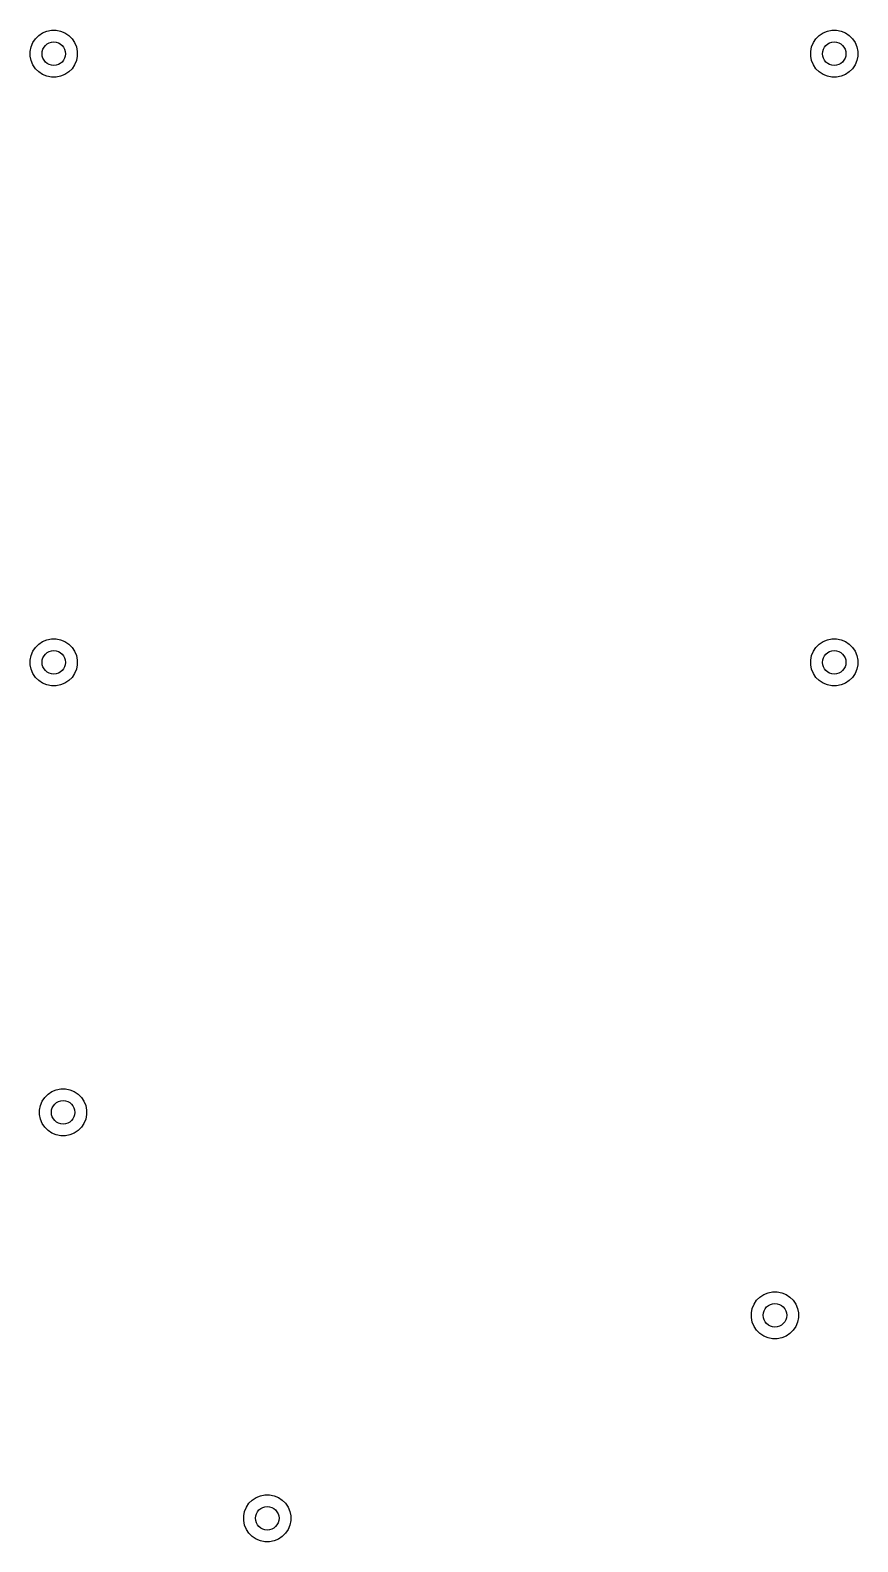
# Model space of a CAD drawing. Extents: x 65 to 143, y -169 to -28.
import ezdxf

# ---------------------------------------------------------------- set-up
doc = ezdxf.new("R2010")
doc.units = 0
doc.layers.add('BLACK', color=7, linetype='CONTINUOUS')

msp = doc.modelspace()

# ---------------------------------------------------------------- linework, layer by layer
at = {"layer": 'BLACK', "linetype": 'CONTINUOUS'}
for p, q in [((65.8161, -28.5976), (66.1226, -28.2911)), ((66.1226, -28.2911), (66.4829, -28.0504)), ((66.4829, -28.0504), (66.8833, -27.8845)), ((66.8833, -27.8845), (67.3083, -27.8)), ((67.3083, -27.8), (67.7417, -27.8)), ((67.7417, -27.8), (68.1667, -27.8845)), ((68.1667, -27.8845), (68.5671, -28.0504)), ((68.5671, -28.0504), (68.9274, -28.2911)), ((68.9274, -28.2911), (69.2339, -28.5976)), ((138.841, -28.5976), (139.148, -28.2911)), ((139.148, -28.2911), (139.508, -28.0504)), ((139.508, -28.0504), (139.908, -27.8845)), ((139.908, -27.8845), (140.333, -27.8)), ((140.333, -27.8), (140.767, -27.8)), ((140.767, -27.8), (141.192, -27.8845)), ((141.192, -27.8845), (141.592, -28.0504)), ((141.592, -28.0504), (141.952, -28.2911)), ((141.952, -28.2911), (142.259, -28.5976)), ((65.325, -29.7833), (65.4095, -29.3583)), ((65.4095, -29.3583), (65.5754, -28.9579)), ((65.5754, -28.9579), (65.8161, -28.5976)), ((69.2339, -28.5976), (69.4746, -28.9579)), ((69.4746, -28.9579), (69.6405, -29.3583)), ((69.6405, -29.3583), (69.725, -29.7833)), ((138.35, -29.7833), (138.435, -29.3583)), ((138.435, -29.3583), (138.6, -28.9579)), ((138.6, -28.9579), (138.841, -28.5976)), ((142.259, -28.5976), (142.5, -28.9579)), ((142.5, -28.9579), (142.665, -29.3583)), ((142.665, -29.3583), (142.75, -29.7833)), ((65.325, -30.2167), (65.325, -29.7833)), ((65.4095, -30.6417), (65.325, -30.2167)), ((65.5754, -31.0421), (65.4095, -30.6417)), ((65.8161, -31.4024), (65.5754, -31.0421)), ((69.4746, -31.0421), (69.2339, -31.4024)), ((69.6405, -30.6417), (69.4746, -31.0421)), ((69.725, -30.2167), (69.6405, -30.6417)), ((69.725, -29.7833), (69.725, -30.2167)), ((138.35, -30.2167), (138.35, -29.7833)), ((138.435, -30.6417), (138.35, -30.2167)), ((138.6, -31.0421), (138.435, -30.6417)), ((138.841, -31.4024), (138.6, -31.0421)), ((142.5, -31.0421), (142.259, -31.4024)), ((142.665, -30.6417), (142.5, -31.0421)), ((142.75, -30.2167), (142.665, -30.6417)), ((142.75, -29.7833), (142.75, -30.2167)), ((66.1226, -31.7089), (65.8161, -31.4024)), ((66.4829, -31.9496), (66.1226, -31.7089)), ((66.8833, -32.1155), (66.4829, -31.9496)), ((67.3083, -32.2), (66.8833, -32.1155)), ((67.7417, -32.2), (67.3083, -32.2)), ((68.1667, -32.1155), (67.7417, -32.2)), ((68.5671, -31.9496), (68.1667, -32.1155)), ((68.9274, -31.7089), (68.5671, -31.9496)), ((69.2339, -31.4024), (68.9274, -31.7089)), ((139.148, -31.7089), (138.841, -31.4024)), ((139.508, -31.9496), (139.148, -31.7089)), ((139.908, -32.1155), (139.508, -31.9496)), ((140.333, -32.2), (139.908, -32.1155)), ((140.767, -32.2), (140.333, -32.2)), ((141.192, -32.1155), (140.767, -32.2)), ((141.592, -31.9496), (141.192, -32.1155)), ((141.952, -31.7089), (141.592, -31.9496)), ((142.259, -31.4024), (141.952, -31.7089)), ((66.4829, -85.0254), (66.8833, -84.8595)), ((66.8833, -84.8595), (67.3083, -84.775)), ((67.3083, -84.775), (67.7417, -84.775)), ((67.7417, -84.775), (68.1667, -84.8595)), ((68.1667, -84.8595), (68.5671, -85.0254)), ((139.508, -85.0254), (139.908, -84.8595)), ((139.908, -84.8595), (140.333, -84.775)), ((140.333, -84.775), (140.767, -84.775)), ((140.767, -84.775), (141.192, -84.8595)), ((141.192, -84.8595), (141.592, -85.0254)), ((65.4095, -86.3333), (65.5754, -85.9329)), ((65.5754, -85.9329), (65.8161, -85.5726)), ((65.8161, -85.5726), (66.1226, -85.2661)), ((66.1226, -85.2661), (66.4829, -85.0254)), ((68.5671, -85.0254), (68.9274, -85.2661)), ((68.9274, -85.2661), (69.2339, -85.5726)), ((69.2339, -85.5726), (69.4746, -85.9329)), ((69.4746, -85.9329), (69.6405, -86.3333)), ((138.435, -86.3333), (138.6, -85.9329)), ((138.6, -85.9329), (138.841, -85.5726)), ((138.841, -85.5726), (139.148, -85.2661)), ((139.148, -85.2661), (139.508, -85.0254)), ((141.592, -85.0254), (141.952, -85.2661)), ((141.952, -85.2661), (142.259, -85.5726)), ((142.259, -85.5726), (142.5, -85.9329)), ((142.5, -85.9329), (142.665, -86.3333)), ((65.325, -86.7583), (65.4095, -86.3333)), ((65.325, -87.1917), (65.325, -86.7583)), ((65.4095, -87.6167), (65.325, -87.1917)), ((65.5754, -88.0171), (65.4095, -87.6167)), ((69.6405, -87.6167), (69.4746, -88.0171)), ((69.6405, -86.3333), (69.725, -86.7583)), ((69.725, -87.1917), (69.6405, -87.6167)), ((69.725, -86.7583), (69.725, -87.1917)), ((138.35, -86.7583), (138.435, -86.3333)), ((138.35, -87.1917), (138.35, -86.7583)), ((138.435, -87.6167), (138.35, -87.1917)), ((138.6, -88.0171), (138.435, -87.6167)), ((142.665, -87.6167), (142.5, -88.0171)), ((142.665, -86.3333), (142.75, -86.7583)), ((142.75, -87.1917), (142.665, -87.6167)), ((142.75, -86.7583), (142.75, -87.1917)), ((65.8161, -88.3774), (65.5754, -88.0171)), ((66.1226, -88.6839), (65.8161, -88.3774)), ((66.4829, -88.9246), (66.1226, -88.6839)), ((66.8833, -89.0905), (66.4829, -88.9246)), ((67.3083, -89.175), (66.8833, -89.0905)), ((68.1667, -89.0905), (67.7417, -89.175)), ((68.5671, -88.9246), (68.1667, -89.0905)), ((68.9274, -88.6839), (68.5671, -88.9246)), ((69.2339, -88.3774), (68.9274, -88.6839)), ((69.4746, -88.0171), (69.2339, -88.3774)), ((138.841, -88.3774), (138.6, -88.0171)), ((139.148, -88.6839), (138.841, -88.3774)), ((139.508, -88.9246), (139.148, -88.6839)), ((139.908, -89.0905), (139.508, -88.9246)), ((140.333, -89.175), (139.908, -89.0905)), ((141.192, -89.0905), (140.767, -89.175)), ((141.592, -88.9246), (141.192, -89.0905)), ((141.952, -88.6839), (141.592, -88.9246)), ((142.259, -88.3774), (141.952, -88.6839)), ((142.5, -88.0171), (142.259, -88.3774)), ((67.7417, -89.175), (67.3083, -89.175)), ((140.767, -89.175), (140.333, -89.175)), ((66.9976, -127.391), (67.3579, -127.15)), ((67.3579, -127.15), (67.7583, -126.985)), ((67.7583, -126.985), (68.1833, -126.9)), ((68.1833, -126.9), (68.6167, -126.9)), ((68.6167, -126.9), (69.0417, -126.985)), ((69.0417, -126.985), (69.4421, -127.15)), ((69.4421, -127.15), (69.8024, -127.391)), ((66.2, -128.883), (66.2845, -128.458)), ((66.2845, -128.458), (66.4504, -128.058)), ((66.4504, -128.058), (66.6911, -127.698)), ((66.6911, -127.698), (66.9976, -127.391)), ((69.8024, -127.391), (70.1089, -127.698)), ((70.1089, -127.698), (70.3496, -128.058)), ((70.3496, -128.058), (70.5155, -128.458)), ((70.5155, -128.458), (70.6, -128.883)), ((66.2, -129.317), (66.2, -128.883)), ((66.2845, -129.742), (66.2, -129.317)), ((66.4504, -130.142), (66.2845, -129.742)), ((66.6911, -130.502), (66.4504, -130.142)), ((70.3496, -130.142), (70.1089, -130.502)), ((70.5155, -129.742), (70.3496, -130.142)), ((70.6, -129.317), (70.5155, -129.742)), ((70.6, -128.883), (70.6, -129.317)), ((66.9976, -130.809), (66.6911, -130.502)), ((67.3579, -131.05), (66.9976, -130.809)), ((67.7583, -131.215), (67.3579, -131.05)), ((68.1833, -131.3), (67.7583, -131.215)), ((68.6167, -131.3), (68.1833, -131.3)), ((69.0417, -131.215), (68.6167, -131.3)), ((69.4421, -131.05), (69.0417, -131.215)), ((69.8024, -130.809), (69.4421, -131.05)), ((70.1089, -130.502), (69.8024, -130.809)), ((132.885, -147.458), (133.05, -147.058)), ((133.05, -147.058), (133.291, -146.698)), ((133.291, -146.698), (133.598, -146.391)), ((133.598, -146.391), (133.958, -146.15)), ((133.958, -146.15), (134.358, -145.985)), ((134.358, -145.985), (134.783, -145.9)), ((134.783, -145.9), (135.217, -145.9)), ((135.217, -145.9), (135.642, -145.985)), ((135.642, -145.985), (136.042, -146.15)), ((136.042, -146.15), (136.402, -146.391)), ((136.402, -146.391), (136.709, -146.698)), ((136.709, -146.698), (136.95, -147.058)), ((136.95, -147.058), (137.115, -147.458)), ((132.8, -147.883), (132.885, -147.458)), ((132.8, -148.317), (132.8, -147.883)), ((132.885, -148.742), (132.8, -148.317)), ((137.115, -147.458), (137.2, -147.883)), ((137.2, -148.317), (137.115, -148.742)), ((137.2, -147.883), (137.2, -148.317)), ((133.05, -149.142), (132.885, -148.742)), ((133.291, -149.502), (133.05, -149.142)), ((133.598, -149.809), (133.291, -149.502)), ((133.958, -150.05), (133.598, -149.809)), ((136.402, -149.809), (136.042, -150.05)), ((136.709, -149.502), (136.402, -149.809)), ((136.95, -149.142), (136.709, -149.502)), ((137.115, -148.742), (136.95, -149.142)), ((134.358, -150.215), (133.958, -150.05)), ((134.783, -150.3), (134.358, -150.215)), ((135.217, -150.3), (134.783, -150.3)), ((135.642, -150.215), (135.217, -150.3)), ((136.042, -150.05), (135.642, -150.215)), ((85.7911, -165.698), (86.0976, -165.391)), ((86.0976, -165.391), (86.4579, -165.15)), ((86.4579, -165.15), (86.8583, -164.985)), ((86.8583, -164.985), (87.2833, -164.9)), ((87.2833, -164.9), (87.7167, -164.9)), ((87.7167, -164.9), (88.1417, -164.985)), ((88.1417, -164.985), (88.5421, -165.15)), ((88.5421, -165.15), (88.9024, -165.391)), ((88.9024, -165.391), (89.2089, -165.698)), ((85.3, -166.883), (85.3845, -166.458)), ((85.3, -167.317), (85.3, -166.883)), ((85.3845, -166.458), (85.5504, -166.058)), ((85.5504, -166.058), (85.7911, -165.698)), ((89.2089, -165.698), (89.4496, -166.058)), ((89.4496, -166.058), (89.6155, -166.458)), ((89.6155, -166.458), (89.7, -166.883)), ((89.7, -166.883), (89.7, -167.317)), ((85.3845, -167.742), (85.3, -167.317)), ((85.5504, -168.142), (85.3845, -167.742)), ((85.7911, -168.502), (85.5504, -168.142)), ((89.4496, -168.142), (89.2089, -168.502)), ((89.6155, -167.742), (89.4496, -168.142)), ((89.7, -167.317), (89.6155, -167.742)), ((86.0976, -168.809), (85.7911, -168.502)), ((86.4579, -169.05), (86.0976, -168.809)), ((86.8583, -169.215), (86.4579, -169.05)), ((87.2833, -169.3), (86.8583, -169.215)), ((87.7167, -169.3), (87.2833, -169.3)), ((88.1417, -169.215), (87.7167, -169.3)), ((88.5421, -169.05), (88.1417, -169.215)), ((88.9024, -168.809), (88.5421, -169.05)), ((89.2089, -168.502), (88.9024, -168.809))]:
    msp.add_line(p, q, dxfattribs=at)
at = {"layer": 'BLACK'}
for centre in [(67.525, -30), (140.55, -30), (67.525, -86.975), (140.55, -86.975), (68.4, -129.1), (135, -148.1), (87.5, -167.1)]:
    msp.add_circle(centre, 1.1, dxfattribs=at)

doc.saveas('drawing.dxf')
